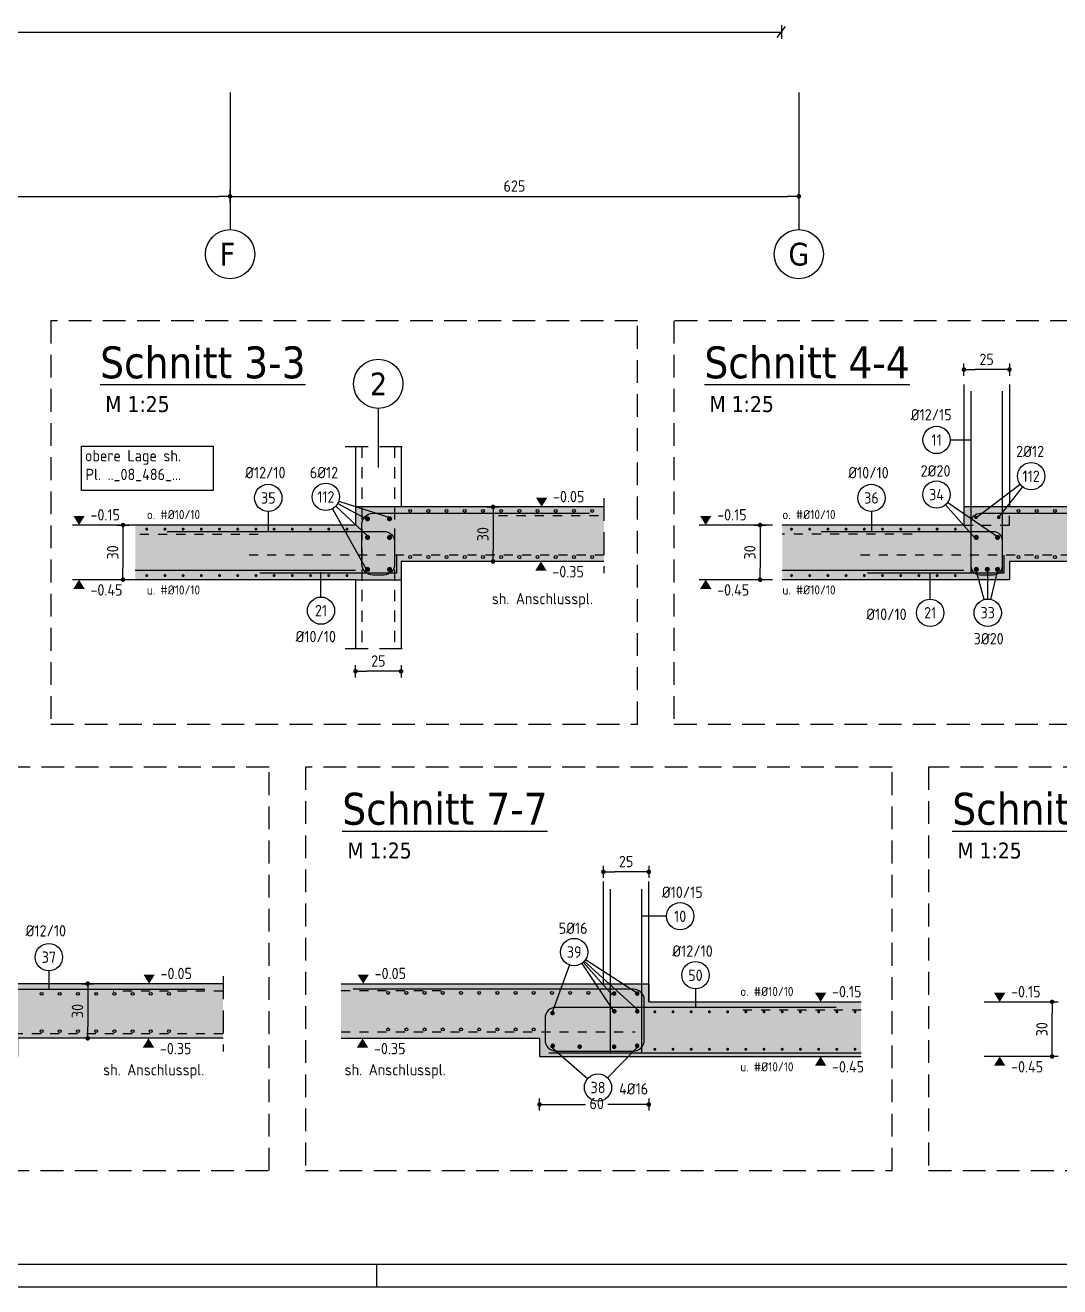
# Model space of a CAD drawing. Extents: x 6.5 to 106.5, y 0 to 47.5.
# Drawn here: x 43.11 to 54.48, y 0 to 13.86 of the extents above; entities that cross this region are included whole.
import ezdxf
from ezdxf.enums import TextEntityAlignment as Align

# ---------------------------------------------------------------- set-up
doc = ezdxf.new("R2010")
doc.units = 0
doc.header["$LTSCALE"] = 0.5
for name, pattern in [('AUSGEZOGEN', [1000.01, 1000, 0.01]), ('DASHED', [0.75, 0.5, -0.25]), ('HIDDEN', [0.375, 0.25, -0.125]), ('HIDDEN2', [0.187, 0.125, -0.062]), ('PUNKT', [0.175, 0.05, -0.125]), ('STRICHLINIE', [0.75, 0.5, -0.25])]:
    doc.linetypes.add(name, pattern=pattern)
for name, color, linetype in [('ACHSEN', 7, 'Continuous'), ('AFU', 7, 'Continuous'), ('BETON', 7, 'Continuous'), ('DETAIL', 7, 'Continuous'), ('DRUEBER', 7, 'Continuous'), ('grau_mittel', 7, 'Continuous'), ('HILFE', 7, 'Continuous'), ('koten', 7, 'Continuous'), ('MASSE', 7, 'Continuous'), ('RAHMEN', 7, 'Continuous'), ('RND', 7, 'Continuous'), ('SFP_Achsen', 7, 'Continuous'), ('TEXT', 7, 'Continuous')]:
    doc.layers.add(name, color=color, linetype=linetype)
doc.styles.add('helv', font='tahoma.ttf')
doc.styles.add('txt', font='isocp.shx')
doc.linetypes.add('AFU_50M', pattern='A,0.45,["/",Standard,S=0.2,R=0,X=-0.01,Y=-0.1],0.07,["/",Standard,S=0.2,R=0,X=-0.01,Y=-0.1],0.45', length=0.97)
doc.dimstyles.new('DOT_I', dxfattribs={"dimscale": 0.5, "dimtxt": 0.25, "dimasz": 0.25, "dimexe": 0.1, "dimexo": 0.3, "dimgap": 0.1, "dimtad": 1, "dimdec": 3, "dimzin": 3, "dimtxsty": 'txt', "dimblk": 'DOT', "dimblk1": 'DOT', "dimblk2": 'DOT', "dimsah": 1, "dimcen": 0.1, "dimse1": 1, "dimse2": 1, "dimazin": 0, "dimtfac": 1, "dimtdec": 4, "dimtix": 1, "dimtmove": 2, "dimatfit": 3, "dimfxl": 0, "dimtvp": 1, "dimtolj": 1, "dimtzin": 0, "dimarcsym": 0})

# ---------------------------------------------------------------- blocks, each defined once
blk = doc.blocks.new('A0-19-0')
at = {"layer": 'RAHMEN', "color": 5}
blk.add_line((2, 0.5), (137.4, 0.5), dxfattribs=at)
at = {"layer": 'RAHMEN', "color": 7}
blk.add_line((80.9, 0.5), (80.9, 0), dxfattribs=at)
at = {"layer": 'RAHMEN'}
blk.add_line((0, 0), (137.9, 0), dxfattribs=at)
blk = doc.blocks.new('DOT')
at = {"layer": 'MASSE', "color": 7, "linetype": 'Continuous'}
for p, q in [((0, 0), (-1, 0)), ((0, 0.54), (0, -0.54))]:
    blk.add_line(p, q, dxfattribs=at)
at = {"layer": 'MASSE', "color": 7, "linetype": 'Continuous', "const_width": 0.2}
blk.add_lwpolyline([(-0.1, 0, 1), (0.1, 0, 1)], format="xyb", close=True, dxfattribs=at)
blk = doc.blocks.new('*D32')
at = {"layer": 'Defpoints', "color": 0, "linetype": 'AUSGEZOGEN', "transparency": 16777216}
for p in [(37.86, 11.978), (45.36, 11.978), (45.36, 11.978)]:
    blk.add_point(p, dxfattribs=at)
at = {"layer": 'MASSE', "color": 0, "linetype": 'AUSGEZOGEN', "lineweight": -2, "transparency": 16777216}
blk.add_line((37.985, 11.978), (45.235, 11.978), dxfattribs=at)
at = {"layer": 'MASSE', "color": 0, "linetype": 'AUSGEZOGEN', "lineweight": -2, "transparency": 16777216, "xscale": 0.125, "yscale": 0.125, "zscale": 0.125, "rotation": 180}
blk.add_blockref('DOT', (37.86, 11.978), dxfattribs=at)
at = {"layer": 'MASSE', "color": 0, "linetype": 'AUSGEZOGEN', "lineweight": -2, "transparency": 16777216, "xscale": 0.125, "yscale": 0.125, "zscale": 0.125}
blk.add_blockref('DOT', (45.36, 11.978), dxfattribs=at)
at = {"layer": 'MASSE', "color": 0, "linetype": 'AUSGEZOGEN', "transparency": 16777216, "insert": (41.61, 12.091), "char_height": 0.125, "attachment_point": 5, "style": 'txt'}
blk.add_mtext('\\A1;750', dxfattribs=at)
blk = doc.blocks.new('*D33')
at = {"layer": 'Defpoints', "color": 0, "linetype": 'AUSGEZOGEN', "transparency": 16777216}
for p in [(45.36, 11.978), (51.61, 11.978), (51.61, 11.978)]:
    blk.add_point(p, dxfattribs=at)
at = {"layer": 'MASSE', "color": 0, "linetype": 'AUSGEZOGEN', "lineweight": -2, "transparency": 16777216}
blk.add_line((45.485, 11.978), (51.485, 11.978), dxfattribs=at)
at = {"layer": 'MASSE', "color": 0, "linetype": 'AUSGEZOGEN', "lineweight": -2, "transparency": 16777216, "xscale": 0.125, "yscale": 0.125, "zscale": 0.125, "rotation": 180}
blk.add_blockref('DOT', (45.36, 11.978), dxfattribs=at)
at = {"layer": 'MASSE', "color": 0, "linetype": 'AUSGEZOGEN', "lineweight": -2, "transparency": 16777216, "xscale": 0.125, "yscale": 0.125, "zscale": 0.125}
blk.add_blockref('DOT', (51.61, 11.978), dxfattribs=at)
at = {"layer": 'MASSE', "color": 0, "linetype": 'AUSGEZOGEN', "transparency": 16777216, "insert": (48.485, 12.091), "char_height": 0.125, "attachment_point": 5, "style": 'txt'}
blk.add_mtext('\\A1;625', dxfattribs=at)
blk = doc.blocks.new('lei_gre')
at = {"layer": 'RND', "color": 7, "linetype": 'Continuous'}
for p, q in [((-0.09, -0.12), (0.09, 0.12)), ((0, 0.15), (0, -0.15))]:
    blk.add_line(p, q, dxfattribs=at)
blk = doc.blocks.new('okrd_o')
at = {"layer": 'koten', "color": 7, "linetype": 'Continuous'}
blk.add_solid([(-0.125, 0.202), (0.125, 0.202), (0, 0)], dxfattribs=at)
at = {"layer": 'koten', "style": 'txt'}
blk.add_attdef('OKRD', (0.25, 0.1), '', height=0.25, dxfattribs=at)
blk = doc.blocks.new('okrd_u')
at = {"layer": 'koten', "color": 7, "linetype": 'Continuous'}
blk.add_solid([(-0.125, -0.202), (0.125, -0.202), (0, 0)], dxfattribs=at)
at = {"layer": 'koten', "style": 'txt'}
blk.add_attdef('OKRD', (0.25, -0.35), '', height=0.25, dxfattribs=at)
blk = doc.blocks.new('*D68')
at = {"layer": 'Defpoints', "color": 0, "linetype": 'AUSGEZOGEN', "transparency": 16777216}
for p in [(46.739, 6.761), (46.739, 6.761), (47.239, 6.761)]:
    blk.add_point(p, dxfattribs=at)
at = {"layer": 'MASSE', "color": 0, "linetype": 'AUSGEZOGEN', "lineweight": -2, "transparency": 16777216}
blk.add_line((47.114, 6.761), (46.864, 6.761), dxfattribs=at)
at = {"layer": 'MASSE', "color": 0, "linetype": 'AUSGEZOGEN', "lineweight": -2, "transparency": 16777216, "xscale": 0.125, "yscale": 0.125, "zscale": 0.125, "rotation": 180}
blk.add_blockref('DOT', (46.739, 6.761), dxfattribs=at)
at = {"layer": 'MASSE', "color": 0, "linetype": 'AUSGEZOGEN', "lineweight": -2, "transparency": 16777216, "xscale": 0.125, "yscale": 0.125, "zscale": 0.125}
blk.add_blockref('DOT', (47.239, 6.761), dxfattribs=at)
at = {"layer": 'MASSE', "color": 0, "linetype": 'AUSGEZOGEN', "transparency": 16777216, "insert": (46.989, 6.874), "char_height": 0.125, "attachment_point": 5, "style": 'txt'}
blk.add_mtext('\\A1;25', dxfattribs=at)
blk = doc.blocks.new('*D69')
at = {"layer": 'Defpoints', "color": 0, "linetype": 'AUSGEZOGEN', "transparency": 16777216}
for p in [(48.25, 8.567), (48.25, 7.967), (48.25, 7.967)]:
    blk.add_point(p, dxfattribs=at)
at = {"layer": 'MASSE', "color": 0, "linetype": 'AUSGEZOGEN', "lineweight": -2, "transparency": 16777216}
blk.add_line((48.25, 8.442), (48.25, 8.092), dxfattribs=at)
at = {"layer": 'MASSE', "color": 0, "linetype": 'AUSGEZOGEN', "lineweight": -2, "transparency": 16777216, "xscale": 0.125, "yscale": 0.125, "zscale": 0.125}
for p, rotation in [((48.25, 8.567), 90), ((48.25, 7.967), 270)]:
    blk.add_blockref('DOT', p, dxfattribs=dict(at, rotation=rotation))
at = {"layer": 'MASSE', "color": 0, "linetype": 'AUSGEZOGEN', "transparency": 16777216, "insert": (48.138, 8.267), "char_height": 0.125, "attachment_point": 5, "rotation": 90, "style": 'txt'}
blk.add_mtext('\\A1;30', dxfattribs=at)
blk = doc.blocks.new('RND_HIN')
at = {"layer": 'RND', "color": 7, "linetype": 'Continuous'}
blk.add_circle((0, 0), 0.3, dxfattribs=at)
at = {"layer": 'RND', "color": 7, "linetype": 'Continuous', "style": 'txt'}
blk.add_attdef('POSI', text='', height=0.25, dxfattribs=at).set_placement((0, 0), align=Align.MIDDLE)
blk = doc.blocks.new('*D70')
at = {"layer": 'Defpoints', "color": 0, "linetype": 'AUSGEZOGEN', "transparency": 16777216}
for p in [(44.183, 8.367), (44.183, 7.767), (44.183, 7.767)]:
    blk.add_point(p, dxfattribs=at)
at = {"layer": 'MASSE', "color": 0, "linetype": 'AUSGEZOGEN', "lineweight": -2, "transparency": 16777216}
blk.add_line((44.183, 8.242), (44.183, 7.892), dxfattribs=at)
at = {"layer": 'MASSE', "color": 0, "linetype": 'AUSGEZOGEN', "lineweight": -2, "transparency": 16777216, "xscale": 0.125, "yscale": 0.125, "zscale": 0.125}
for p, rotation in [((44.183, 8.367), 90), ((44.183, 7.767), 270)]:
    blk.add_blockref('DOT', p, dxfattribs=dict(at, rotation=rotation))
at = {"layer": 'MASSE', "color": 0, "linetype": 'AUSGEZOGEN', "transparency": 16777216, "insert": (44.07, 8.067), "char_height": 0.125, "attachment_point": 5, "rotation": 90, "style": 'txt'}
blk.add_mtext('\\A1;30', dxfattribs=at)
blk = doc.blocks.new('*D73')
at = {"layer": 'Defpoints', "color": 0, "linetype": 'AUSGEZOGEN', "transparency": 16777216}
for p in [(51.185, 8.367), (51.185, 7.767), (51.185, 7.767)]:
    blk.add_point(p, dxfattribs=at)
at = {"layer": 'MASSE', "color": 0, "linetype": 'AUSGEZOGEN', "lineweight": -2, "transparency": 16777216}
blk.add_line((51.185, 8.242), (51.185, 7.892), dxfattribs=at)
at = {"layer": 'MASSE', "color": 0, "linetype": 'AUSGEZOGEN', "lineweight": -2, "transparency": 16777216, "xscale": 0.125, "yscale": 0.125, "zscale": 0.125}
for p, rotation in [((51.185, 8.367), 90), ((51.185, 7.767), 270)]:
    blk.add_blockref('DOT', p, dxfattribs=dict(at, rotation=rotation))
at = {"layer": 'MASSE', "color": 0, "linetype": 'AUSGEZOGEN', "transparency": 16777216, "insert": (51.072, 8.067), "char_height": 0.125, "attachment_point": 5, "rotation": 90, "style": 'txt'}
blk.add_mtext('\\A1;30', dxfattribs=at)
blk = doc.blocks.new('*D74')
at = {"layer": 'Defpoints', "color": 0, "linetype": 'AUSGEZOGEN', "transparency": 16777216}
for p in [(53.424, 10.075), (53.424, 10.075), (53.924, 10.075)]:
    blk.add_point(p, dxfattribs=at)
at = {"layer": 'MASSE', "color": 0, "linetype": 'AUSGEZOGEN', "lineweight": -2, "transparency": 16777216}
blk.add_line((53.799, 10.075), (53.549, 10.075), dxfattribs=at)
at = {"layer": 'MASSE', "color": 0, "linetype": 'AUSGEZOGEN', "lineweight": -2, "transparency": 16777216, "xscale": 0.125, "yscale": 0.125, "zscale": 0.125, "rotation": 180}
blk.add_blockref('DOT', (53.424, 10.075), dxfattribs=at)
at = {"layer": 'MASSE', "color": 0, "linetype": 'AUSGEZOGEN', "lineweight": -2, "transparency": 16777216, "xscale": 0.125, "yscale": 0.125, "zscale": 0.125}
blk.add_blockref('DOT', (53.924, 10.075), dxfattribs=at)
at = {"layer": 'MASSE', "color": 0, "linetype": 'AUSGEZOGEN', "transparency": 16777216, "insert": (53.674, 10.187), "char_height": 0.125, "attachment_point": 5, "style": 'txt'}
blk.add_mtext('\\A1;25', dxfattribs=at)
blk = doc.blocks.new('*D81')
at = {"layer": 'Defpoints', "color": 0, "linetype": 'AUSGEZOGEN', "transparency": 16777216}
for p in [(43.796, 3.329), (43.796, 2.729), (43.796, 2.729)]:
    blk.add_point(p, dxfattribs=at)
at = {"layer": 'MASSE', "color": 0, "linetype": 'AUSGEZOGEN', "lineweight": -2, "transparency": 16777216}
blk.add_line((43.796, 3.204), (43.796, 2.854), dxfattribs=at)
at = {"layer": 'MASSE', "color": 0, "linetype": 'AUSGEZOGEN', "lineweight": -2, "transparency": 16777216, "xscale": 0.125, "yscale": 0.125, "zscale": 0.125}
for p, rotation in [((43.796, 3.329), 90), ((43.796, 2.729), 270)]:
    blk.add_blockref('DOT', p, dxfattribs=dict(at, rotation=rotation))
at = {"layer": 'MASSE', "color": 0, "linetype": 'AUSGEZOGEN', "transparency": 16777216, "insert": (43.683, 3.029), "char_height": 0.125, "attachment_point": 5, "rotation": 90, "style": 'txt'}
blk.add_mtext('\\A1;30', dxfattribs=at)
blk = doc.blocks.new('*D83')
at = {"layer": 'Defpoints', "color": 0, "linetype": 'AUSGEZOGEN', "transparency": 16777216}
for p in [(49.462, 4.558), (49.462, 4.558), (49.962, 4.558)]:
    blk.add_point(p, dxfattribs=at)
at = {"layer": 'MASSE', "color": 0, "linetype": 'AUSGEZOGEN', "lineweight": -2, "transparency": 16777216}
blk.add_line((49.837, 4.558), (49.587, 4.558), dxfattribs=at)
at = {"layer": 'MASSE', "color": 0, "linetype": 'AUSGEZOGEN', "lineweight": -2, "transparency": 16777216, "xscale": 0.125, "yscale": 0.125, "zscale": 0.125, "rotation": 180}
blk.add_blockref('DOT', (49.462, 4.558), dxfattribs=at)
at = {"layer": 'MASSE', "color": 0, "linetype": 'AUSGEZOGEN', "lineweight": -2, "transparency": 16777216, "xscale": 0.125, "yscale": 0.125, "zscale": 0.125}
blk.add_blockref('DOT', (49.962, 4.558), dxfattribs=at)
at = {"layer": 'MASSE', "color": 0, "linetype": 'AUSGEZOGEN', "transparency": 16777216, "insert": (49.712, 4.671), "char_height": 0.125, "attachment_point": 5, "style": 'txt'}
blk.add_mtext('\\A1;25', dxfattribs=at)
blk = doc.blocks.new('*D84')
at = {"layer": 'Defpoints', "color": 0, "linetype": 'AUSGEZOGEN', "transparency": 16777216}
for p in [(48.761, 2.002), (48.761, 2.002), (49.962, 2.002)]:
    blk.add_point(p, dxfattribs=at)
at = {"layer": 'MASSE', "color": 0, "linetype": 'AUSGEZOGEN', "lineweight": -2, "transparency": 16777216}
for p, q in [((48.886, 2.002), (49.267, 2.002)), ((49.837, 2.002), (49.512, 2.002))]:
    blk.add_line(p, q, dxfattribs=at)
at = {"layer": 'MASSE', "color": 0, "linetype": 'AUSGEZOGEN', "lineweight": -2, "transparency": 16777216, "xscale": 0.125, "yscale": 0.125, "zscale": 0.125, "rotation": 180}
blk.add_blockref('DOT', (48.761, 2.002), dxfattribs=at)
at = {"layer": 'MASSE', "color": 0, "linetype": 'AUSGEZOGEN', "lineweight": -2, "transparency": 16777216, "xscale": 0.125, "yscale": 0.125, "zscale": 0.125}
blk.add_blockref('DOT', (49.962, 2.002), dxfattribs=at)
at = {"layer": 'MASSE', "color": 0, "linetype": 'AUSGEZOGEN', "transparency": 16777216, "insert": (49.389, 2.013), "char_height": 0.125, "attachment_point": 5, "style": 'txt'}
blk.add_mtext('\\A1;60', dxfattribs=at)
blk = doc.blocks.new('*D89')
at = {"layer": 'Defpoints', "color": 0, "linetype": 'AUSGEZOGEN', "transparency": 16777216}
for p in [(54.394, 3.129), (54.394, 3.129), (54.394, 2.529)]:
    blk.add_point(p, dxfattribs=at)
at = {"layer": 'MASSE', "color": 0, "linetype": 'AUSGEZOGEN', "lineweight": -2, "transparency": 16777216}
blk.add_line((54.394, 2.654), (54.394, 3.004), dxfattribs=at)
at = {"layer": 'MASSE', "color": 0, "linetype": 'AUSGEZOGEN', "lineweight": -2, "transparency": 16777216, "xscale": 0.125, "yscale": 0.125, "zscale": 0.125}
for p, rotation in [((54.394, 3.129), 90), ((54.394, 2.529), 270)]:
    blk.add_blockref('DOT', p, dxfattribs=dict(at, rotation=rotation))
at = {"layer": 'MASSE', "color": 0, "linetype": 'AUSGEZOGEN', "transparency": 16777216, "insert": (54.281, 2.829), "char_height": 0.125, "attachment_point": 5, "rotation": 90, "style": 'txt'}
blk.add_mtext('\\A1;30', dxfattribs=at)

msp = doc.modelspace()

# ---------------------------------------------------------------- linework, layer by layer
at = {"layer": 'ACHSEN', "color": 140, "linetype": 'AUSGEZOGEN'}
for p, q in [((45.3602, 13.1186), (45.3602, 11.6128)), ((51.6102, 13.1186), (51.6102, 11.6128)), ((46.9887, 9.6479), (46.9887, 9.0004))]:
    msp.add_line(p, q, dxfattribs=at)
at = {"layer": 'AFU', "color": 8, "linetype": 'AFU_50M'}
for p, q in [((47.2387, 8.5672), (46.7387, 8.5672)), ((53.9243, 8.5672), (53.4243, 8.5672)), ((46.7387, 7.7672), (47.2387, 7.7672)), ((49.4617, 3.329), (49.9617, 3.329))]:
    msp.add_line(p, q, dxfattribs=at)
at = {"layer": 'BETON', "color": 6, "linetype": 'AUSGEZOGEN'}
for p, q in [((53.4243, 9.9105), (53.4243, 8.3672)), ((53.9243, 9.9105), (53.9243, 8.5672)), ((46.7387, 9.2298), (46.7387, 8.3672)), ((47.2387, 9.2298), (47.2387, 8.5672)), ((49.4683, 8.5672), (47.2387, 8.5672)), ((55.7887, 8.5672), (53.9243, 8.5672)), ((46.7387, 8.3672), (44.3188, 8.3672)), ((53.4243, 8.3672), (51.4288, 8.3672)), ((49.4683, 7.9672), (47.2387, 7.9672)), ((47.2387, 7.9672), (47.2387, 7.0116)), ((53.9243, 7.9672), (53.9243, 7.7672)), ((55.7887, 7.9672), (53.9243, 7.9672)), ((46.7387, 7.7672), (44.3188, 7.7672)), ((46.7387, 7.7672), (46.7387, 7.0116)), ((53.9243, 7.7672), (51.4288, 7.7672)), ((49.4617, 4.452), (49.4617, 3.329)), ((49.9617, 3.129), (49.9617, 4.452)), ((45.2834, 3.329), (42.3244, 3.329)), ((46.5807, 3.329), (49.4617, 3.329)), ((49.9617, 3.329), (49.9617, 3.129)), ((49.9617, 3.129), (52.2947, 3.129))]:
    msp.add_line(p, q, dxfattribs=at)
for points in [[(45.2834, 2.729), (43.0241, 2.729), (43.0241, 2.529), (41.3244, 2.529), (41.3244, 3.129)], [(46.5807, 2.729), (48.7614, 2.729), (48.7614, 2.529), (52.2947, 2.529)]]:
    msp.add_lwpolyline(points, dxfattribs=at)
at = {"layer": 'DETAIL', "color": 102, "linetype": 'STRICHLINIE'}
for points in [[(43.3896, 10.612), (43.3896, 6.1797), (49.8376, 6.1797), (49.8376, 10.612)], [(50.2376, 10.612), (50.2376, 6.1797), (56.1228, 6.1797), (56.1228, 10.612)], [(39.9031, 5.7085), (39.9031, 1.2762), (45.7883, 1.2762), (45.7883, 5.7085)], [(46.1883, 5.7085), (46.1883, 1.2762), (52.6363, 1.2762), (52.6363, 5.7085)], [(53.0363, 5.7085), (53.0363, 1.2762), (58.8882, 1.2762), (58.8882, 5.7085)]]:
    msp.add_lwpolyline(points, close=True, dxfattribs=at)
at = {"layer": 'DRUEBER', "color": 7, "linetype": 'PUNKT'}
for p, q in [((53.9243, 8.3672), (53.9243, 8.5672)), ((53.4243, 8.3672), (53.9243, 8.3672))]:
    msp.add_line(p, q, dxfattribs=at)
at = {"layer": 'grau_mittel', "color": 61, "linetype": 'AUSGEZOGEN'}
for points in [[(47.2387, 7.7672), (46.7387, 8.3672), (47.2387, 7.9672), (46.7387, 8.5672)], [(47.2387, 7.9672), (46.7387, 8.5672), (49.4683, 7.9672), (49.4683, 8.5672)], [(53.9243, 7.7672), (53.4243, 8.3672), (53.9243, 7.9672), (53.4243, 8.5672)], [(53.9243, 7.9672), (53.4243, 8.5672), (55.7887, 7.9672), (55.7887, 8.5672)], [(44.3188, 7.7672), (44.3188, 8.3672), (47.2387, 7.7672), (46.7387, 8.3672)], [(51.4288, 7.7672), (51.4288, 8.3672), (53.9243, 7.7672), (53.4243, 8.3672)], [(42.3244, 3.329), (43.0241, 2.729), (45.2834, 3.329), (45.2834, 2.729)], [(46.5807, 3.329), (46.5807, 2.729), (49.9617, 3.329), (48.7614, 2.729)], [(49.9617, 3.329), (48.7614, 2.729), (49.9617, 3.129), (48.7614, 2.529)], [(49.9617, 3.129), (48.7614, 2.529), (52.2947, 3.129), (52.2947, 2.529)]]:
    msp.add_solid(points, dxfattribs=at)
at = {"layer": 'HILFE', "color": 102, "linetype": 'DASHED'}
for p, q in [((46.6265, 9.2298), (47.3733, 9.2298)), ((49.4683, 8.6641), (49.4683, 7.84)), ((46.6265, 7.0116), (47.3733, 7.0116)), ((45.2834, 3.4109), (45.2834, 2.5851))]:
    msp.add_line(p, q, dxfattribs=at)
at = {"layer": 'HILFE', "color": 102, "linetype": 'AUSGEZOGEN'}
for p, q in [((44.3188, 8.3672), (43.6298, 8.3672)), ((51.3207, 8.3672), (50.5162, 8.3672)), ((44.3188, 7.7672), (43.6298, 7.7672)), ((51.3207, 7.7672), (50.5162, 7.7672)), ((53.6451, 3.129), (54.3956, 3.129)), ((54.3956, 2.529), (53.6451, 2.529))]:
    msp.add_line(p, q, dxfattribs=at)
msp.add_lwpolyline([(43.7275, 9.2336), (45.1751, 9.2336), (45.1751, 8.7485), (43.7275, 8.7485)], close=True, dxfattribs=at)
at = {"layer": 'RND', "color": 7, "linetype": 'AUSGEZOGEN'}
msp.add_line((33.0138, 13.7825), (51.4186, 13.7825), dxfattribs=at)
at = {"layer": 'RND', "color": 102, "linetype": 'AUSGEZOGEN'}
for p, q in [((53.274, 9.3018), (53.5043, 9.3018)), ((54.0433, 8.8128), (53.5703, 8.4552)), ((54.0695, 8.786), (53.8058, 8.4552)), ((46.5448, 8.6053), (46.8567, 8.4372)), ((46.5556, 8.6305), (47.1371, 8.443)), ((53.2466, 8.6166), (53.7976, 8.2367)), ((45.7802, 8.5152), (45.7802, 8.2972)), ((46.486, 8.5456), (46.8567, 7.8826)), ((46.5223, 8.574), (46.8743, 8.2445)), ((52.4081, 8.5152), (52.4081, 8.2972)), ((53.2226, 8.5895), (53.5415, 8.2297)), ((46.3593, 7.5768), (46.3593, 7.8488)), ((53.0538, 7.5536), (53.0538, 7.8298)), ((53.646, 7.5492), (53.5574, 7.8726)), ((53.6857, 7.5545), (53.6857, 7.8854)), ((53.7207, 7.5504), (53.8012, 7.8854)), ((50.1564, 4.07), (49.8823, 4.07)), ((43.3689, 3.4703), (43.3689, 3.2683)), ((49.0884, 3.5368), (48.8968, 3.0043)), ((49.2248, 3.5524), (49.578, 3.0237)), ((49.2409, 3.5648), (49.5586, 3.206)), ((49.2527, 3.5764), (49.8459, 3.0392)), ((49.2674, 3.5955), (49.8381, 3.2254)), ((50.4741, 3.272), (50.4741, 3.069)), ((49.2888, 2.2854), (48.8823, 2.6377)), ((49.5082, 2.2958), (49.8323, 2.6275))]:
    msp.add_line(p, q, dxfattribs=at)
at = {"layer": 'RND', "color": 1, "linetype": 'HIDDEN'}
for p, q in [((46.8087, 9.2298), (46.8087, 7.0116)), ((47.1687, 9.2298), (47.1687, 7.0116))]:
    msp.add_line(p, q, dxfattribs=at)
at = {"layer": 'RND', "color": 7, "linetype": 'HIDDEN2'}
for p, q in [((48.3087, 8.4732), (49.4683, 8.4732)), ((49.4683, 8.0372), (45.5387, 8.0372)), ((55.7887, 8.0372), (52.2243, 8.0372)), ((45.2834, 3.2462), (44.0744, 3.2462)), ((46.5807, 3.2529), (47.7117, 3.2529)), ((45.2834, 2.779), (42.4747, 2.779)), ((46.5807, 2.799), (49.8114, 2.799))]:
    msp.add_line(p, q, dxfattribs=at)
at = {"layer": 'RND', "color": 1, "linetype": 'HIDDEN2'}
for p, q in [((45.6687, 8.2641), (44.3188, 8.2641)), ((52.8543, 8.2659), (51.4288, 8.2659))]:
    msp.add_line(p, q, dxfattribs=at)
at = {"layer": 'RND', "color": 1, "linetype": 'AUSGEZOGEN'}
for points in [[(53.8443, 9.8372), (53.8443, 7.8372), (53.5043, 7.8372), (53.5043, 9.8372)], [(47.1874, 8.0372), (47.1874, 7.8372), (45.6874, 7.8372)], [(53.8636, 8.0372), (53.8636, 7.8372), (52.3636, 7.8372)], [(46.7375, 7.8673), (44.3188, 7.8673)], [(53.4231, 7.8673), (51.4288, 7.8673)], [(49.8817, 4.3677), (49.8817, 2.5677), (49.5417, 2.5677), (49.5417, 4.3677)], [(52.2947, 2.5677), (48.8617, 2.5677)]]:
    msp.add_lwpolyline(points, dxfattribs=at)
for points in [[(44.6687, 8.2972), (47.0487, 8.2972, -0.4142136), (47.1687, 8.1772), (47.1687, 7.9372, -0.4142136), (47.0487, 7.8172), (46.9287, 7.8172, -0.4142136), (46.8087, 7.9372), (46.8087, 8.3772, -0.4142136), (46.9287, 8.4972), (49.3087, 8.4972)], [(51.8543, 8.2972), (53.7443, 8.2972, -0.4142136), (53.8443, 8.1972), (53.8443, 7.9172, -0.4142136), (53.7443, 7.8172), (53.6043, 7.8172, -0.4142136), (53.5043, 7.9172), (53.5043, 8.3972, -0.4142136), (53.6043, 8.4972), (55.4943, 8.4972)], [(41.4638, 3.069), (42.8438, 3.069, -0.4142136), (42.9638, 2.949), (42.9638, 2.709, -0.4142136), (42.8438, 2.589), (42.5044, 2.589, -0.4142136), (42.3844, 2.709), (42.3844, 3.149, -0.4142136), (42.5044, 3.269), (45.0844, 3.269)], [(52.0217, 3.069), (48.9417, 3.069, 0.4142136), (48.8217, 2.949), (48.8217, 2.709, 0.4142136), (48.9417, 2.589), (49.7917, 2.589, 0.4142136), (49.9117, 2.709), (49.9117, 3.149, 0.4142136), (49.7917, 3.269), (46.7117, 3.269)]]:
    msp.add_lwpolyline(points, format="xyb", dxfattribs=at)
at = {"layer": 'RND', "color": 7, "linetype": 'AUSGEZOGEN'}
for points, const_width in [([(46.8701, 8.4504, 1), (46.8701, 8.4224, 1)], 0.028), ([(47.1127, 8.4504, 1), (47.1127, 8.4224, 1)], 0.028), ([(53.5579, 8.4625, 1), (53.5579, 8.4425, 1)], 0.02), ([(53.8069, 8.4625, 1), (53.8069, 8.4425, 1)], 0.02), ([(44.4442, 8.3302, 1), (44.4442, 8.3142, 1)], 0.016), ([(44.6442, 8.3302, 1), (44.6442, 8.3142, 1)], 0.016), ([(44.8442, 8.3302, 1), (44.8442, 8.3142, 1)], 0.016), ([(45.0442, 8.3302, 1), (45.0442, 8.3142, 1)], 0.016), ([(45.2442, 8.3302, 1), (45.2442, 8.3142, 1)], 0.016), ([(45.4442, 8.3302, 1), (45.4442, 8.3142, 1)], 0.016), ([(45.6442, 8.3302, 1), (45.6442, 8.3142, 1)], 0.016), ([(45.8442, 8.3302, 1), (45.8442, 8.3142, 1)], 0.016), ([(46.0442, 8.3302, 1), (46.0442, 8.3142, 1)], 0.016), ([(46.2442, 8.3302, 1), (46.2442, 8.3142, 1)], 0.016), ([(46.4442, 8.3302, 1), (46.4442, 8.3142, 1)], 0.016), ([(46.6442, 8.3302, 1), (46.6442, 8.3142, 1)], 0.016), ([(51.5298, 8.3302, 1), (51.5298, 8.3142, 1)], 0.016), ([(51.7298, 8.3302, 1), (51.7298, 8.3142, 1)], 0.016), ([(51.9298, 8.3302, 1), (51.9298, 8.3142, 1)], 0.016), ([(52.1298, 8.3302, 1), (52.1298, 8.3142, 1)], 0.016), ([(52.3298, 8.3302, 1), (52.3298, 8.3142, 1)], 0.016), ([(52.5298, 8.3302, 1), (52.5298, 8.3142, 1)], 0.016), ([(52.7298, 8.3302, 1), (52.7298, 8.3142, 1)], 0.016), ([(52.9298, 8.3302, 1), (52.9298, 8.3142, 1)], 0.016), ([(53.1298, 8.3302, 1), (53.1298, 8.3142, 1)], 0.016), ([(53.3298, 8.3302, 1), (53.3298, 8.3142, 1)], 0.016), ([(46.8701, 8.2452, 1), (46.8701, 8.2172, 1)], 0.028), ([(47.1127, 8.2452, 1), (47.1127, 8.2172, 1)], 0.028), ([(53.5605, 8.2452, 1), (53.5605, 8.2172, 1)], 0.028), ([(53.7936, 8.2452, 1), (53.7936, 8.2172, 1)], 0.028), ([(46.8701, 7.8938, 1), (46.8701, 7.8658, 1)], 0.028), ([(47.1127, 7.8938, 1), (47.1127, 7.8658, 1)], 0.028), ([(53.5605, 7.8938, 1), (53.5605, 7.8658, 1)], 0.028), ([(53.6815, 7.8938, 1), (53.6815, 7.8658, 1)], 0.028), ([(53.7936, 7.8938, 1), (53.7936, 7.8658, 1)], 0.028), ([(44.4442, 7.8207, 1), (44.4442, 7.8047, 1)], 0.016), ([(44.6442, 7.8207, 1), (44.6442, 7.8047, 1)], 0.016), ([(44.8442, 7.8207, 1), (44.8442, 7.8047, 1)], 0.016), ([(45.0442, 7.8207, 1), (45.0442, 7.8047, 1)], 0.016), ([(45.2442, 7.8207, 1), (45.2442, 7.8047, 1)], 0.016), ([(45.4442, 7.8207, 1), (45.4442, 7.8047, 1)], 0.016), ([(45.6442, 7.8207, 1), (45.6442, 7.8047, 1)], 0.016), ([(45.8442, 7.8207, 1), (45.8442, 7.8047, 1)], 0.016), ([(46.0442, 7.8207, 1), (46.0442, 7.8047, 1)], 0.016), ([(46.2442, 7.8207, 1), (46.2442, 7.8047, 1)], 0.016), ([(46.4442, 7.8207, 1), (46.4442, 7.8047, 1)], 0.016), ([(46.6442, 7.8207, 1), (46.6442, 7.8047, 1)], 0.016), ([(51.5298, 7.8207, 1), (51.5298, 7.8047, 1)], 0.016), ([(51.7298, 7.8207, 1), (51.7298, 7.8047, 1)], 0.016), ([(51.9298, 7.8207, 1), (51.9298, 7.8047, 1)], 0.016), ([(52.1298, 7.8207, 1), (52.1298, 7.8047, 1)], 0.016), ([(52.3298, 7.8207, 1), (52.3298, 7.8047, 1)], 0.016), ([(52.5298, 7.8207, 1), (52.5298, 7.8047, 1)], 0.016), ([(52.7298, 7.8207, 1), (52.7298, 7.8047, 1)], 0.016), ([(52.9298, 7.8207, 1), (52.9298, 7.8047, 1)], 0.016), ([(53.1298, 7.8207, 1), (53.1298, 7.8047, 1)], 0.016), ([(53.3298, 7.8207, 1), (53.3298, 7.8047, 1)], 0.016), ([(49.5681, 3.2206, 1), (49.5931, 3.2206, 1)], 0.025), ([(49.8219, 3.2206, 1), (49.8469, 3.2206, 1)], 0.025), ([(49.5707, 3.0255, 1), (49.5957, 3.0255, 1)], 0.025), ([(49.8219, 3.0255, 1), (49.8469, 3.0255, 1)], 0.025), ([(48.8905, 3.0064, 1), (48.9155, 3.0064, 1)], 0.025), ([(50.0196, 3.0204, 1), (50.0356, 3.0204, 1)], 0.016), ([(50.2196, 3.0204, 1), (50.2356, 3.0204, 1)], 0.016), ([(50.4196, 3.0204, 1), (50.4356, 3.0204, 1)], 0.016), ([(50.6196, 3.0204, 1), (50.6356, 3.0204, 1)], 0.016), ([(50.8196, 3.0204, 1), (50.8356, 3.0204, 1)], 0.016), ([(51.0196, 3.0204, 1), (51.0356, 3.0204, 1)], 0.016), ([(51.2196, 3.0204, 1), (51.2356, 3.0204, 1)], 0.016), ([(51.4196, 3.0204, 1), (51.4356, 3.0204, 1)], 0.016), ([(51.6196, 3.0204, 1), (51.6356, 3.0204, 1)], 0.016), ([(51.8196, 3.0204, 1), (51.8356, 3.0204, 1)], 0.016), ([(52.0196, 3.0204, 1), (52.0356, 3.0204, 1)], 0.016), ([(52.2196, 3.0204, 1), (52.2356, 3.0204, 1)], 0.016), ([(48.8939, 2.6477, 1), (48.9189, 2.6477, 1)], 0.025), ([(49.1889, 2.6372, 1), (49.2139, 2.6372, 1)], 0.025), ([(49.5681, 2.6372, 1), (49.5931, 2.6372, 1)], 0.025), ([(49.8219, 2.6477, 1), (49.8469, 2.6477, 1)], 0.025), ([(50.0196, 2.609, -1), (50.0356, 2.609, -1)], 0.016), ([(50.2196, 2.609, -1), (50.2356, 2.609, -1)], 0.016), ([(50.4196, 2.609, -1), (50.4356, 2.609, -1)], 0.016), ([(50.6196, 2.609, -1), (50.6356, 2.609, -1)], 0.016), ([(50.8196, 2.609, -1), (50.8356, 2.609, -1)], 0.016), ([(51.0196, 2.609, -1), (51.0356, 2.609, -1)], 0.016), ([(51.2196, 2.609, -1), (51.2356, 2.609, -1)], 0.016), ([(51.4196, 2.609, -1), (51.4356, 2.609, -1)], 0.016), ([(51.6196, 2.609, -1), (51.6356, 2.609, -1)], 0.016), ([(51.8196, 2.609, -1), (51.8356, 2.609, -1)], 0.016), ([(52.0196, 2.609, -1), (52.0356, 2.609, -1)], 0.016), ([(52.2196, 2.609, -1), (52.2356, 2.609, -1)], 0.016)]:
    msp.add_lwpolyline(points, format="xyb", close=True, dxfattribs=dict(at, const_width=const_width))
at = {"layer": 'RND', "color": 1, "linetype": 'HIDDEN2'}
msp.add_lwpolyline([(52.2947, 3.0389), (50.9617, 3.0389)], dxfattribs=at)
at = {"layer": 'RND', "color": 7, "linetype": 'AUSGEZOGEN'}
for centre in [(47.3389, 8.5222), (47.5389, 8.5222), (47.7389, 8.5222), (47.9389, 8.5222), (48.1389, 8.5222), (48.3389, 8.5222), (48.5389, 8.5222), (48.7389, 8.5222), (48.9389, 8.5222), (49.1389, 8.5222), (49.3389, 8.5222), (54.0245, 8.5222), (54.2245, 8.5222), (54.4245, 8.5222), (47.3389, 8.016), (47.5389, 8.016), (47.7389, 8.016), (47.9389, 8.016), (48.1389, 8.016), (48.3389, 8.016), (48.5389, 8.016), (48.7389, 8.016), (48.9389, 8.016), (49.1389, 8.016), (49.3389, 8.016), (54.0245, 8.016), (54.2245, 8.016), (54.4245, 8.016)]:
    msp.add_circle(centre, 0.016, dxfattribs=at)
at = {"layer": 'RND', "color": 102, "linetype": 'AUSGEZOGEN'}
for centre in [(43.2885, 3.2178), (43.4885, 3.2178), (43.6885, 3.2178), (43.8885, 3.2178), (44.0885, 3.2178), (44.2885, 3.2178), (44.4885, 3.2178), (44.6885, 3.2178), (47.0976, 3.2278), (47.2976, 3.2278), (47.4976, 3.2278), (47.6976, 3.2278), (47.8976, 3.2278), (48.0976, 3.2278), (48.2976, 3.2278), (48.4976, 3.2278), (48.6976, 3.2278), (48.8976, 3.2278), (49.0976, 3.2278), (49.2976, 3.2278), (43.2885, 2.8075), (43.4885, 2.8075), (43.6885, 2.8075), (43.8885, 2.8075), (44.0885, 2.8075), (44.2885, 2.8075), (44.4885, 2.8075), (44.6885, 2.8075), (47.0976, 2.8275), (47.2976, 2.8275), (47.4976, 2.8275), (47.6976, 2.8275), (47.8976, 2.8275), (48.0976, 2.8275), (48.2976, 2.8275), (48.4976, 2.8275), (48.6976, 2.8275)]:
    msp.add_circle(centre, 0.016, dxfattribs=at)
at = {"layer": 'SFP_Achsen', "color": 7, "linetype": 'AUSGEZOGEN'}
for centre in [(45.3602, 11.3424), (51.6102, 11.3424), (46.9887, 9.9184)]:
    msp.add_circle(centre, 0.2705, dxfattribs=at)

# ---------------------------------------------------------------- block references
at = {"layer": 'koten', "color": 6, "linetype": 'AUSGEZOGEN', "xscale": 0.5, "yscale": 0.5, "zscale": 0.5}
for name, p, values in [('okrd_o', (48.7837, 8.5672), {'OKRD': '-0.05'}), ('okrd_o', (43.7007, 8.3672), {'OKRD': '-0.15'}), ('okrd_o', (50.5871, 8.3672), {'OKRD': '-0.15'}), ('okrd_u', (48.7761, 7.9672), {'OKRD': '-0.35'}), ('okrd_u', (43.7007, 7.7672), {'OKRD': '-0.45'}), ('okrd_u', (50.5871, 7.7672), {'OKRD': '-0.45'}), ('okrd_o', (44.471, 3.329), {'OKRD': '-0.05'}), ('okrd_o', (46.8236, 3.329), {'OKRD': '-0.05'}), ('okrd_o', (51.8496, 3.129), {'OKRD': '-0.15'}), ('okrd_u', (44.4634, 2.729), {'OKRD': '-0.35'}), ('okrd_u', (46.816, 2.729), {'OKRD': '-0.35'}), ('okrd_u', (51.8496, 2.529), {'OKRD': '-0.45'})]:
    msp.add_blockref(name, p, dxfattribs=at).add_auto_attribs(values)
at = {"layer": 'koten', "color": 7, "linetype": 'DASHED', "xscale": 0.5, "yscale": 0.5, "zscale": 0.5}
msp.add_blockref('okrd_o', (53.8173, 3.129), dxfattribs=at).add_auto_attribs({'OKRD': '-0.15'})
at = {"layer": 'koten', "color": 7, "linetype": 'AUSGEZOGEN', "xscale": 0.5, "yscale": 0.5, "zscale": 0.5}
msp.add_blockref('okrd_u', (53.8173, 2.529), dxfattribs=at).add_auto_attribs({'OKRD': '-0.45'})
at = {"layer": 'RAHMEN', "color": 7, "linetype": 'AUSGEZOGEN', "xscale": 0.5, "yscale": 0.5, "zscale": 0.5}
msp.add_blockref('A0-19-0', (6.5209, 0), dxfattribs=at)
at = {"layer": 'RND', "color": 7, "linetype": 'AUSGEZOGEN', "xscale": 0.5, "yscale": 0.5, "zscale": 0.5}
msp.add_blockref('lei_gre', (51.4186, 13.7825), dxfattribs=at)
for p, values in [((53.124, 9.3018), {'POSI': '11'}), ((54.163, 8.9033), {'POSI': '112'}), ((45.7802, 8.6652), {'POSI': '35'}), ((46.4128, 8.6765), {'POSI': '112'}), ((52.4081, 8.6652), {'POSI': '36'}), ((53.1231, 8.7018), {'POSI': '34'}), ((46.3593, 7.4268), {'POSI': '21'}), ((53.0538, 7.4036), {'POSI': '21'}), ((53.6857, 7.4045), {'POSI': '33'}), ((50.3064, 4.07), {'POSI': '10'}), ((43.3689, 3.6203), {'POSI': '37'}), ((49.1415, 3.6771), {'POSI': '39'}), ((50.4741, 3.422), {'POSI': '50'}), ((49.4033, 2.1886), {'POSI': '38'})]:
    msp.add_blockref('RND_HIN', p, dxfattribs=at).add_auto_attribs(values)

# ---------------------------------------------------------------- texts
at = {"layer": 'SFP_Achsen', "color": 6, "linetype": 'AUSGEZOGEN', "style": 'helv'}
for s, p in [('F', (45.2462, 11.218)), ('G', (51.4962, 11.218)), ('2', (46.8981, 9.7922))]:
    msp.add_text(s, height=0.25, dxfattribs=at).set_placement(p)
at = {"layer": 'TEXT', "color": 5, "linetype": 'AUSGEZOGEN', "style": 'helv'}
for s, p in [('%%uSchnitt 3-3', (43.933, 9.9794)), ('%%uSchnitt 4-4', (50.5729, 9.9794)), ('%%uSchnitt 7-7', (46.5933, 5.0759)), ('%%USchnitt 8-8', (53.2968, 5.0759))]:
    msp.add_text(s, height=0.35, dxfattribs=at).set_placement(p)
at = {"layer": 'TEXT', "color": 1, "linetype": 'AUSGEZOGEN', "style": 'helv'}
for p in [(43.9886, 9.6082), (50.6285, 9.6082), (46.6489, 4.7047), (53.3524, 4.7047)]:
    msp.add_text('M 1:25 ', height=0.175, dxfattribs=at).set_placement(p)
at = {"layer": 'TEXT', "color": 7, "linetype": 'AUSGEZOGEN', "style": 'txt'}
for s, height, p in [('%%c12/15', 0.125, (52.8402, 9.5157)), ('obere Lage sh.', 0.125, (43.7663, 9.0671)), ('2%%c12', 0.125, (53.9983, 9.1129)), ('2%%c20', 0.125, (52.9491, 8.8997)), ('Pl. .._08_486_...', 0.125, (43.7727, 8.8605)), ('%%c12/10', 0.125, (45.5253, 8.8801)), ('6%%c12', 0.125, (46.2363, 8.8808)), ('%%c10/10', 0.125, (52.1533, 8.8801)), ('o. #%%c10/10', 0.1, (44.4457, 8.4319)), ('o. #%%c10/10', 0.1, (51.4293, 8.4319)), ('u. #%%c10/10', 0.1, (44.4457, 7.6043)), ('sh. Anschlusspl.', 0.125, (48.236, 7.4971)), ('u. #%%c10/10', 0.1, (51.4293, 7.6043)), ('%%c10/10', 0.125, (52.3505, 7.3245)), ('%%c10/10', 0.125, (46.0792, 7.0796)), ('3%%c20', 0.125, (53.5313, 7.056)), ('%%C10/15', 0.125, (50.1047, 4.2715)), ('%%c12/10', 0.125, (43.1135, 3.8475)), ('5%%C16', 0.125, (48.9716, 3.876)), ('%%c12/10', 0.125, (50.22, 3.6251)), ('o. #%%c10/10', 0.1, (50.9668, 3.1937)), ('sh. Anschlusspl.', 0.125, (43.9654, 2.3222)), ('sh. Anschlusspl.', 0.125, (46.6191, 2.3222)), ('u. #%%c10/10', 0.1, (50.9668, 2.366)), ('4%%C16', 0.125, (49.6352, 2.1115))]:
    msp.add_text(s, height=height, dxfattribs=at).set_placement(p)

# ---------------------------------------------------------------- dimensions: what is measured, and where the dimension line sits
at = {"layer": 'MASSE', "color": 7, "linetype": 'AUSGEZOGEN'}
for base, p1, p2, override, picture, middle in [((45.3602, 11.9784), (37.8602, 11.9784), (45.3602, 11.9784), {"dimdec": 0, "dimlfac": 100}, '*D32', (41.6102, 12.0909)), ((51.6102, 11.9784), (45.3602, 11.9784), (51.6102, 11.9784), {"dimdec": 0, "dimlfac": 100}, '*D33', (48.4852, 12.091)), ((53.4243, 10.0745), (53.9243, 10.0745), (53.4243, 10.0745), {"dimdec": 0, "dimlfac": 50}, '*D74', (53.6743, 10.187)), ((46.7387, 6.7611), (47.2387, 6.7611), (46.7387, 6.7611), {"dimdec": 0, "dimlfac": 50, "dimadec": 3}, '*D68', (46.9887, 6.8736)), ((49.4617, 4.5582), (49.9617, 4.5582), (49.4617, 4.5582), {"dimdec": 0, "dimlfac": 50}, '*D83', (49.7117, 4.6707))]:
    dim = msp.add_linear_dim(base=base, p1=p1, p2=p2, dimstyle='DOT_I', override=override, dxfattribs=at)
    dim.commit()
    dim.dimension.update_dxf_attribs({"geometry": picture, "text_midpoint": middle})
for base, p1, p2, override, picture, middle in [((48.2504, 7.9672), (48.2504, 8.5672), (48.2504, 7.9672), {"dimdec": 0, "dimlfac": 50, "dimadec": 3}, '*D69', (48.1379, 8.2672)), ((44.183, 7.7672), (44.183, 8.3672), (44.183, 7.7672), {"dimdec": 0, "dimlfac": 50, "dimadec": 3}, '*D70', (44.0705, 8.0672)), ((51.1849, 7.7672), (51.1849, 8.3672), (51.1849, 7.7672), {"dimdec": 0, "dimlfac": 50, "dimadec": 3}, '*D73', (51.0724, 8.0672)), ((43.7958, 2.729), (43.7958, 3.329), (43.7958, 2.729), {"dimdec": 0, "dimlfac": 50}, '*D81', (43.6833, 3.029)), ((54.3937, 3.129), (54.3937, 2.529), (54.3937, 3.129), {"dimdec": 0, "dimlfac": 50, "dimadec": 3}, '*D89', (54.2812, 2.829))]:
    dim = msp.add_linear_dim(base=base, p1=p1, p2=p2, angle=90, dimstyle='DOT_I', override=override, dxfattribs=at)
    dim.commit()
    dim.dimension.update_dxf_attribs({"geometry": picture, "text_midpoint": middle})
dim = msp.add_linear_dim(base=(48.7614, 2.0017), p1=(49.9617, 2.0017), p2=(48.7614, 2.0017), dimstyle='DOT_I', override={"dimdec": 0, "dimlfac": 50}, dxfattribs=at)
dim.commit()
dim.dimension.update_dxf_attribs({"geometry": '*D84', "text_midpoint": (49.3893, 2.0134), "dimtype": 160})

doc.saveas('drawing.dxf')
